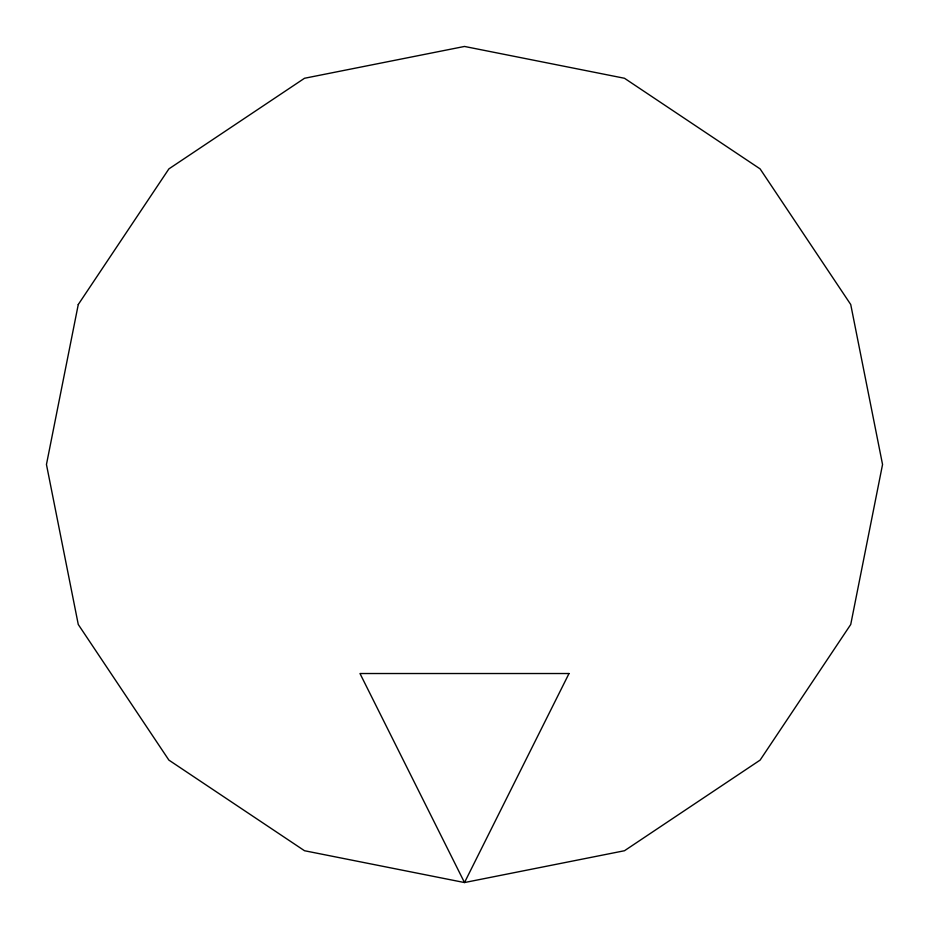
<?xml version="1.0" encoding="UTF-8"?>
<svg xmlns="http://www.w3.org/2000/svg" width="929" height="929" viewBox="0 0 929 929"><rect width="100%" height="100%" fill="white"/><g stroke="black" fill="none" stroke-linecap="round" stroke-linejoin="round"><path stroke-width="1.39" d="M78.268 304.515L46.45 464.5L78.268 624.485L168.892 760.108L304.515 850.732L464.5 882.55L624.485 850.732L760.108 760.108L850.732 624.485L882.55 464.5L850.732 304.515L760.108 168.892L624.485 78.268L464.5 46.45L304.515 78.268L168.892 168.892L78.268 304.515M569.012 673.525L464.5 882.55L359.987 673.525L569.012 673.525"/></g></svg>
